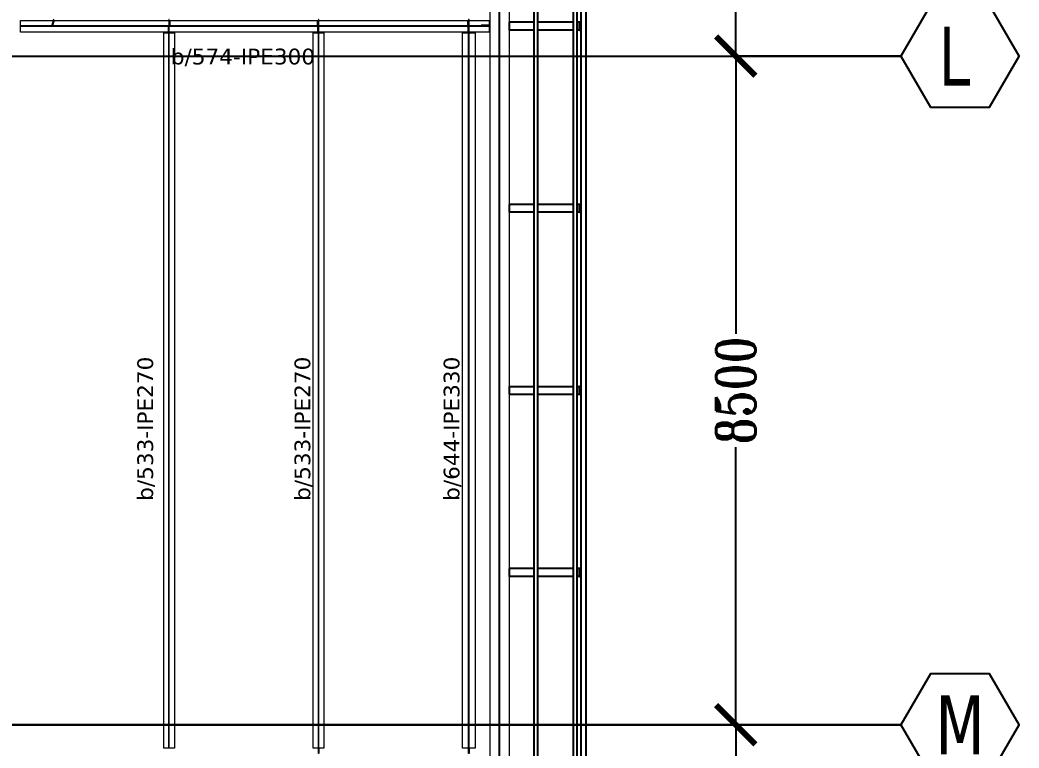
# Model space of a CAD drawing. Header units: millimetres. Extents: x -1874 to 79322, y -21218 to 33736.
# Drawn here: x 66630 to 79322, y 8205 to 17460 of the extents above; entities that cross this region are included whole.
import ezdxf
from ezdxf.enums import TextEntityAlignment as Align

# ---------------------------------------------------------------- set-up
doc = ezdxf.new("R2010")
doc.units = ezdxf.units.MM
doc.header["$LTSCALE"] = 0.9
for name, color, linetype, lineweight in [('0-1', 7, 'Continuous', 5), ('A_ALMA', 8, 'Continuous', 5), ('E_TEXTO', 3, 'Continuous', 9), ('E_VIGAS', 8, 'Continuous', 9), ('E_VIGAS-1', 5, 'Continuous', 25), ('E_VIGAS-2', 10, 'Continuous', 25), ('HCB-VIGAS', 4, 'Continuous', 15), ('VIGAS_HCB', 4, 'Continuous', 15)]:
    doc.layers.add(name, color=color, linetype=linetype, lineweight=lineweight)
for name, color, linetype in [('COTAS', 8, 'Continuous'), ('HCB-EJES', 1, 'Continuous'), ('HCB-ROTULOS', 2, 'Continuous')]:
    doc.layers.add(name, color=color, linetype=linetype)
doc.styles.add('ROMANT', font='romant.shx', dxfattribs={"width": 0.8})
doc.styles.add('VERDANA', font='verdana.ttf')
doc.dimstyles.new('1.125', dxfattribs={"dimscale": 0, "dimtxt": 500, "dimasz": 500, "dimexe": 4, "dimexo": 4, "dimgap": 15, "dimtad": 0, "dimdec": 0, "dimzin": 4, "dimdsep": 46, "dimtxsty": 'ROMANT', "dimblk": 'ARCHTICK', "dimcen": -10, "dimclrd": 256, "dimclrt": 3, "dimadec": 0, "dimazin": 0, "dimtfac": 1, "dimtdec": 0, "dimtix": 1, "dimtmove": 0, "dimatfit": 0, "dimldrblk": 'OBLIQUE', "dimfxl": 0.05, "dimtolj": 1, "dimtzin": 0, "dimarcsym": 0})

# ---------------------------------------------------------------- blocks, each defined once
blk = doc.blocks.new('EST_SFM_VIGA-METALICA-SECCION-C - EST_SFM_VIGA-METALICA-UPN100-1529792-_50_00m_N_E_-NIVEL-13 DOC')
at = {"layer": 'E_VIGAS-2'}
for p, q in [((13.831, 0.032), (-13.129, 0.032)), ((-13.047, -0.018), (13.749, -0.018))]:
    blk.add_line(p, q, dxfattribs=at)
blk = doc.blocks.new('EST_SFM_VIGA-METALICA-SECCION-C - EST_SFM_VIGA-METALICA-UPN100-1530878-_50_00m_N_E_-NIVEL-13 DOC')
at = {"layer": 'E_VIGAS-2'}
for p, q in [((14.54, 0.018), (-14.294, 0.018)), ((-14.294, -0.032), (14.54, -0.032))]:
    blk.add_line(p, q, dxfattribs=at)
blk = doc.blocks.new('EST_SFM_VIGA-METALICA-SECCION-C - EST_SFM_VIGA-METALICA-UPN160-1529890-_50_00m_N_E_-NIVEL-13 DOC')
at = {"layer": 'E_VIGAS-1'}
for p, q in [((14.442, 0.018), (-14.49, 0.018)), ((-14.485, -0.047), (14.437, -0.047))]:
    blk.add_line(p, q, dxfattribs=at)
blk = doc.blocks.new('DCTIB_CNI_EST_MOD-1A-FAC_0001_rvt-1-_50_00m_N_E_-NIVEL-13 DOC')
at = {"layer": 'E_VIGAS-1'}
for p, q in [((-6.038, 157.993), (-6.038, 158.093)), ((-5.727, 158.093), (-6.038, 158.093)), ((-5.227, 158.093), (-5.677, 158.093)), ((-5.149, 158.093), (-5.177, 158.093)), ((-5.149, 158.093), (-5.149, 157.993)), ((-5.149, 157.993), (-5.149, 158.093)), ((-5.149, 158.093), (-5.148, 158.093)), ((-5.148, 158.093), (-5.148, 158.055)), ((-5.129, 158.093), (-5.148, 158.093)), ((-5.148, 158.045), (-5.143, 158.045)), ((-5.143, 158.045), (-5.148, 158.045)), ((-5.148, 158.045), (-5.143, 158.045)), ((-5.143, 158.04), (-5.148, 158.04)), ((-5.143, 158.04), (-5.148, 158.04)), ((-5.148, 158.04), (-5.143, 158.04)), ((-5.148, 158.03), (-5.148, 157.993)), ((-5.143, 158.045), (-5.129, 158.045)), ((-5.129, 158.04), (-5.143, 158.04)), ((-5.727, 157.993), (-6.038, 157.993)), ((-5.227, 157.993), (-5.677, 157.993)), ((-5.149, 157.993), (-5.177, 157.993)), ((-5.148, 157.993), (-5.149, 157.993)), ((-5.148, 157.993), (-5.129, 157.993)), ((-6.037, 155.678), (-6.037, 155.778)), ((-5.727, 155.778), (-6.037, 155.778)), ((-5.227, 155.778), (-5.677, 155.778)), ((-5.149, 155.778), (-5.177, 155.778)), ((-5.149, 155.778), (-5.149, 155.678)), ((-5.149, 155.678), (-5.149, 155.778)), ((-5.149, 155.778), (-5.148, 155.778)), ((-5.148, 155.778), (-5.148, 155.741)), ((-5.129, 155.778), (-5.148, 155.778)), ((-5.727, 155.678), (-6.037, 155.678)), ((-5.227, 155.678), (-5.677, 155.678)), ((-5.149, 155.678), (-5.177, 155.678)), ((-5.148, 155.678), (-5.149, 155.678)), ((-5.148, 155.731), (-5.143, 155.731)), ((-5.143, 155.731), (-5.148, 155.731)), ((-5.148, 155.731), (-5.143, 155.731)), ((-5.143, 155.725), (-5.148, 155.725)), ((-5.143, 155.725), (-5.148, 155.725)), ((-5.148, 155.725), (-5.143, 155.725)), ((-5.148, 155.716), (-5.148, 155.678)), ((-5.148, 155.678), (-5.129, 155.678)), ((-5.143, 155.731), (-5.129, 155.731)), ((-5.129, 155.725), (-5.143, 155.725)), ((-6.037, 153.364), (-6.037, 153.464)), ((-6.037, 153.464), (-5.727, 153.464)), ((-5.677, 153.464), (-5.227, 153.464)), ((-5.177, 153.464), (-5.149, 153.464)), ((-5.149, 153.464), (-5.149, 153.364)), ((-5.149, 153.464), (-5.148, 153.464)), ((-5.149, 153.364), (-5.149, 153.464)), ((-5.129, 153.464), (-5.148, 153.464)), ((-5.148, 153.464), (-5.148, 153.426)), ((-6.037, 153.364), (-5.727, 153.364)), ((-5.677, 153.364), (-5.227, 153.364)), ((-5.177, 153.364), (-5.149, 153.364)), ((-5.148, 153.364), (-5.149, 153.364)), ((-5.148, 153.417), (-5.143, 153.417)), ((-5.143, 153.417), (-5.148, 153.417)), ((-5.148, 153.417), (-5.143, 153.417)), ((-5.143, 153.411), (-5.148, 153.411)), ((-5.143, 153.411), (-5.148, 153.411)), ((-5.148, 153.411), (-5.143, 153.411)), ((-5.148, 153.401), (-5.148, 153.364)), ((-5.148, 153.364), (-5.129, 153.364)), ((-5.143, 153.417), (-5.129, 153.417)), ((-5.129, 153.411), (-5.143, 153.411)), ((-6.037, 151.049), (-6.037, 151.149)), ((-5.727, 151.149), (-6.037, 151.149)), ((-5.727, 151.049), (-6.037, 151.049)), ((-5.227, 151.149), (-5.677, 151.149)), ((-5.227, 151.049), (-5.677, 151.049)), ((-5.149, 151.149), (-5.177, 151.149)), ((-5.149, 151.049), (-5.177, 151.049)), ((-5.149, 151.149), (-5.149, 151.049)), ((-5.149, 151.049), (-5.149, 151.149)), ((-5.149, 151.149), (-5.148, 151.149)), ((-5.148, 151.049), (-5.149, 151.049)), ((-5.148, 151.149), (-5.148, 151.112)), ((-5.129, 151.149), (-5.148, 151.149)), ((-5.148, 151.102), (-5.143, 151.102)), ((-5.143, 151.102), (-5.148, 151.102)), ((-5.148, 151.102), (-5.143, 151.102)), ((-5.143, 151.097), (-5.148, 151.097)), ((-5.143, 151.097), (-5.148, 151.097)), ((-5.148, 151.097), (-5.143, 151.097)), ((-5.148, 151.087), (-5.148, 151.049)), ((-5.148, 151.049), (-5.129, 151.049)), ((-5.143, 151.102), (-5.129, 151.102)), ((-5.129, 151.097), (-5.143, 151.097))]:
    blk.add_line(p, q, dxfattribs=at)
for points, knots in [([(-5.148, 158.055), (-5.148, 158.054), (-5.148, 158.053), (-5.147, 158.051), (-5.147, 158.049), (-5.146, 158.047), (-5.145, 158.046), (-5.143, 158.045), (-5.143, 158.045)], [0, 0, 0, 0, 0.142857, 0.285714, 0.428571, 0.571429, 0.785714, 1, 1, 1, 1]), ([(-5.143, 158.04), (-5.143, 158.04), (-5.144, 158.04), (-5.145, 158.039), (-5.146, 158.038), (-5.147, 158.037), (-5.147, 158.035), (-5.147, 158.034), (-5.148, 158.033), (-5.148, 158.031), (-5.148, 158.03)], [0, 0, 0, 0, 0.142857, 0.285714, 0.428571, 0.571429, 0.678571, 0.732143, 0.785714, 1, 1, 1, 1]), ([(-5.148, 155.741), (-5.148, 155.74), (-5.148, 155.738), (-5.147, 155.736), (-5.147, 155.734), (-5.146, 155.732), (-5.145, 155.731), (-5.143, 155.731), (-5.143, 155.731)], [0, 0, 0, 0, 0.142857, 0.285714, 0.428571, 0.571429, 0.785714, 1, 1, 1, 1]), ([(-5.143, 155.725), (-5.143, 155.725), (-5.144, 155.725), (-5.145, 155.725), (-5.146, 155.724), (-5.147, 155.722), (-5.147, 155.721), (-5.147, 155.72), (-5.148, 155.718), (-5.148, 155.717), (-5.148, 155.716)], [0, 0, 0, 0, 0.142857, 0.285714, 0.428571, 0.571429, 0.678571, 0.732143, 0.785714, 1, 1, 1, 1]), ([(-5.148, 153.426), (-5.148, 153.426), (-5.148, 153.424), (-5.147, 153.422), (-5.147, 153.42), (-5.146, 153.418), (-5.145, 153.417), (-5.143, 153.417), (-5.143, 153.417)], [0, 0, 0, 0, 0.142857, 0.285714, 0.428571, 0.571429, 0.785714, 1, 1, 1, 1]), ([(-5.143, 153.411), (-5.143, 153.411), (-5.144, 153.411), (-5.145, 153.41), (-5.146, 153.409), (-5.147, 153.408), (-5.147, 153.406), (-5.147, 153.405), (-5.148, 153.404), (-5.148, 153.402), (-5.148, 153.401)], [0, 0, 0, 0, 0.142857, 0.285714, 0.428571, 0.571429, 0.678571, 0.732143, 0.785714, 1, 1, 1, 1]), ([(-5.148, 151.112), (-5.148, 151.111), (-5.148, 151.11), (-5.147, 151.107), (-5.147, 151.105), (-5.146, 151.104), (-5.145, 151.102), (-5.143, 151.102), (-5.143, 151.102)], [0, 0, 0, 0, 0.142857, 0.285714, 0.428571, 0.571429, 0.785714, 1, 1, 1, 1]), ([(-5.143, 151.097), (-5.143, 151.097), (-5.144, 151.096), (-5.145, 151.096), (-5.146, 151.095), (-5.147, 151.093), (-5.147, 151.092), (-5.147, 151.091), (-5.148, 151.089), (-5.148, 151.088), (-5.148, 151.087)], [0, 0, 0, 0, 0.142857, 0.285714, 0.428571, 0.571429, 0.678571, 0.732143, 0.785714, 1, 1, 1, 1])]:
    blk.add_open_spline(points, degree=3, knots=knots, dxfattribs=at)
for name, p, rotation in [('EST_SFM_VIGA-METALICA-SECCION-C - EST_SFM_VIGA-METALICA-UPN100-1530878-_50_00m_N_E_-NIVEL-13 DOC', (-5.195, 153.535), 270), ('EST_SFM_VIGA-METALICA-SECCION-C - EST_SFM_VIGA-METALICA-UPN160-1529890-_50_00m_N_E_-NIVEL-13 DOC', (-5.082, 153.388), 269.9999999999999), ('EST_SFM_VIGA-METALICA-SECCION-C - EST_SFM_VIGA-METALICA-UPN100-1529792-_50_00m_N_E_-NIVEL-13 DOC', (-5.709, 153.763), 270.0000000000001)]:
    blk.add_blockref(name, p, dxfattribs=dict(at, rotation=rotation))
blk = doc.blocks.new('_ArchTick')
at = {"color": 0, "linetype": 'ByBlock', "const_width": 0.15}
blk.add_lwpolyline([(-0.5, -0.5), (0.5, 0.5)], dxfattribs=at)
blk = doc.blocks.new('*D35')
at = {"layer": 'COTAS', "color": 0, "lineweight": -2, "transparency": 16777216}
for p, q in [((77818, 25500), (75720, 25500)), ((77818, 17000), (75720, 17000))]:
    blk.add_line(p, q, dxfattribs=at)
at = {"layer": 'COTAS', "lineweight": -2, "transparency": 16777216}
for p, q in [((75724, 25500), (75724, 21970)), ((75724, 17000), (75724, 20530))]:
    blk.add_line(p, q, dxfattribs=at)
at = {"layer": 'Defpoints', "color": 0, "transparency": 16777216}
for p in [(75724, 25500), (77822, 25500), (77822, 17000)]:
    blk.add_point(p, dxfattribs=at)
at = {"layer": 'COTAS', "lineweight": -2, "transparency": 16777216, "xscale": 500, "yscale": 500, "zscale": 500}
for p, rotation in [((75724, 25500), 90), ((75724, 17000), 270)]:
    blk.add_blockref('_ArchTick', p, dxfattribs=dict(at, rotation=rotation))
at = {"layer": 'COTAS', "color": 3, "transparency": 16777216, "insert": (75724, 21250), "char_height": 500, "attachment_point": 5, "rotation": 90, "style": 'ROMANT'}
blk.add_mtext('\\A1;8500', dxfattribs=at)
blk = doc.blocks.new('_Oblique')
at = {"color": 0, "linetype": 'ByBlock', "lineweight": -2}
blk.add_line((-0.5, -0.5), (0.5, 0.5), dxfattribs=at)
blk = doc.blocks.new('*D36')
at = {"layer": 'COTAS', "color": 0, "lineweight": -2, "transparency": 16777216}
for p, q in [((77818, 17000), (75720, 17000)), ((77818, 8500), (75720, 8500))]:
    blk.add_line(p, q, dxfattribs=at)
at = {"layer": 'COTAS', "lineweight": -2, "transparency": 16777216}
for p, q in [((75724, 17000), (75724, 13470)), ((75724, 8500), (75724, 12030))]:
    blk.add_line(p, q, dxfattribs=at)
at = {"layer": 'Defpoints', "color": 0, "transparency": 16777216}
for p in [(77822, 17000), (75724, 8500), (77822, 8500)]:
    blk.add_point(p, dxfattribs=at)
at = {"layer": 'COTAS', "lineweight": -2, "transparency": 16777216, "xscale": 500, "yscale": 500, "zscale": 500}
for p, rotation in [((75724, 17000), 90), ((75724, 8500), 270)]:
    blk.add_blockref('_ArchTick', p, dxfattribs=dict(at, rotation=rotation))
at = {"layer": 'COTAS', "color": 3, "transparency": 16777216, "insert": (75724, 12750), "char_height": 500, "attachment_point": 5, "rotation": 90, "style": 'ROMANT'}
blk.add_mtext('\\A1;8500', dxfattribs=at)
blk = doc.blocks.new('*D37')
at = {"layer": 'COTAS', "color": 0, "lineweight": -2, "transparency": 16777216}
for p, q in [((77818, 8500), (75720, 8500)), ((77818, 0), (75720, 0))]:
    blk.add_line(p, q, dxfattribs=at)
at = {"layer": 'COTAS', "lineweight": -2, "transparency": 16777216}
for p, q in [((75724, 8500), (75724, 4970)), ((75724, 0), (75724, 3530))]:
    blk.add_line(p, q, dxfattribs=at)
at = {"layer": 'Defpoints', "color": 0, "transparency": 16777216}
for p in [(75724, 8500), (77822, 8500), (77822, 0)]:
    blk.add_point(p, dxfattribs=at)
at = {"layer": 'COTAS', "lineweight": -2, "transparency": 16777216, "xscale": 500, "yscale": 500, "zscale": 500}
for p, rotation in [((75724, 8500), 90), ((75724, 0), 270)]:
    blk.add_blockref('_ArchTick', p, dxfattribs=dict(at, rotation=rotation))
at = {"layer": 'COTAS', "color": 3, "transparency": 16777216, "insert": (75724, 4250), "char_height": 500, "attachment_point": 5, "rotation": 90, "style": 'ROMANT'}
blk.add_mtext('\\A1;8500', dxfattribs=at)

msp = doc.modelspace()

# ---------------------------------------------------------------- linework, layer by layer
at = {"layer": 'A_ALMA'}
for p, q in [((72589.8, 17383.8), (66635, 17383.8)), ((72589.8, 17376.7), (66635, 17376.7)), ((68520.7, 8205.2), (68520.7, 17295.2)), ((68527.3, 8205.2), (68527.3, 17295.2)), ((70420.7, 8205.2), (70420.7, 17295.2)), ((70427.3, 8205.2), (70427.3, 17295.2)), ((72327.9, 8207.7), (72327.9, 17295.3)), ((72335.4, 8207.7), (72335.4, 17295.3))]:
    msp.add_line(p, q, dxfattribs=at)
at = {"layer": 'E_VIGAS'}
msp.add_lwpolyline([(72599.8, 235), (72849.8, 235), (72849.8, 25265), (72599.8, 25265)], close=True, dxfattribs=at)
at = {"layer": 'HCB-EJES'}
for p, q in [((72723.8, -5780.2), (72723.8, 31280.5)), ((-374.5, 17000), (77822.1, 17000))]:
    msp.add_line(p, q, dxfattribs=at)
msp.add_lwpolyline([(77822.1, 8500), (-374.5, 8500), (77822.1, 8500)], dxfattribs=at)
at = {"layer": 'HCB-ROTULOS'}
for points in [[(78197.1, 16350.5), (78947.1, 16350.5), (79322.1, 17000), (78947.1, 17649.5), (78197.1, 17649.5), (77822.1, 17000)], [(78197.1, 7850.5), (78947.1, 7850.5), (79322.1, 8500), (78947.1, 9149.5), (78197.1, 9149.5), (77822.1, 8500)]]:
    msp.add_lwpolyline(points, close=True, dxfattribs=at)
at = {"layer": 'HCB-VIGAS'}
for points in [[(67062.3, 17462.7), (67055.5, 17464.8), (67034.8, 17397.3), (67041.6, 17395.3)], [(67044.9, 17383.8), (67038.6, 17385.7), (67059.4, 17453.1), (67065.7, 17451.2)], [(68527.3, 17465.2), (68520.7, 17465.2), (68520.7, 17393.8), (68527.3, 17393.8)], [(68533.9, 17383.8), (68527.3, 17383.8), (68527.3, 17455.2), (68533.9, 17455.2)], [(70420.7, 17383.8), (70410.7, 17383.8), (70410.7, 17455.2), (70420.7, 17455.2)], [(70427.3, 17465.2), (70420.7, 17465.2), (70420.7, 17393.8), (70427.3, 17393.8)], [(72327.9, 17383.8), (72317.9, 17383.8), (72317.9, 17455.2), (72327.9, 17455.2)], [(72335.4, 17465.3), (72327.9, 17465.3), (72327.9, 17393.8), (72335.4, 17393.8)], [(72489.8, 17383.8), (72589.8, 17383.8), (72589.8, 17393.8), (72489.8, 17393.8)], [(68520.7, 17376.7), (68510.7, 17376.7), (68510.7, 17305.2), (68520.7, 17305.2)], [(68520.7, 17295.2), (68527.3, 17295.2), (68527.3, 17366.7), (68520.7, 17366.7)], [(70420.7, 17376.7), (70410.7, 17376.7), (70410.7, 17305.2), (70420.7, 17305.2)], [(70420.7, 17295.2), (70427.3, 17295.2), (70427.3, 17366.7), (70420.7, 17366.7)], [(72327.9, 17376.7), (72317.9, 17376.7), (72317.9, 17305.2), (72327.9, 17305.2)], [(72327.9, 17295.3), (72335.4, 17295.2), (72335.4, 17366.7), (72327.9, 17366.7)], [(70420.7, 8205.2), (70427.3, 8205.2), (70427.3, 8133.7), (70420.7, 8133.7)], [(72327.9, 8205.1), (72335.4, 8205.2), (72335.4, 8133.7), (72327.9, 8133.7)]]:
    msp.add_lwpolyline(points, close=True, dxfattribs=at)
at = {"layer": 'VIGAS_HCB'}
for points in [[(66635, 17455.2), (72589.8, 17455.2), (72589.8, 17305.2), (66635, 17305.2)], [(68456.5, 17295.2), (68591.5, 17295.2), (68591.5, 8205.2), (68456.5, 8205.2)], [(70356.5, 17295.2), (70491.5, 17295.2), (70491.5, 8205.2), (70356.5, 8205.2)], [(72411.6, 8205.2), (72251.6, 8205.2), (72251.6, 17295.2), (72411.6, 17295.2)]]:
    msp.add_lwpolyline(points, close=True, dxfattribs=at)

# ---------------------------------------------------------------- block references
at = {"layer": '0-1', "xscale": 999.9999999999866, "yscale": 999.9999999999866, "zscale": 999.9999999999866}
msp.add_blockref('DCTIB_CNI_EST_MOD-1A-FAC_0001_rvt-1-_50_00m_N_E_-NIVEL-13 DOC', (78885.9, -140662.4), dxfattribs=at)

# ---------------------------------------------------------------- texts
at = {"layer": 'E_TEXTO', "insert": (68546.4, 17095.2), "char_height": 200, "width": 1206.139, "attachment_point": 1, "style": 'VERDANA'}
msp.add_mtext('b/574-IPE300', dxfattribs=at)
at = {"layer": 'E_TEXTO', "char_height": 200, "width": 1206.139, "attachment_point": 1, "rotation": 90, "style": 'VERDANA'}
for s, insert in [('b/533-IPE270', (68120.7, 11347.4)), ('b/533-IPE270', (70117.7, 11347.4)), ('b/644-IPE330', (72012.8, 11347.4))]:
    msp.add_mtext(s, dxfattribs=dict(at, insert=insert))
at = {"layer": 'HCB-ROTULOS', "color": 4, "style": 'VERDANA', "width": 0.7}
for s, p in [('L', (78501.6, 17000)), ('M', (78572.1, 8500))]:
    msp.add_text(s, height=750, dxfattribs=at).set_placement(p, align=Align.MIDDLE_CENTER)

# ---------------------------------------------------------------- dimensions: what is measured, and where the dimension line sits
at = {"layer": 'COTAS'}
for base, p1, p2, angle, picture, middle in [((75723.8, 25500), (77822.1, 17000), (77822.1, 25500), 270, '*D35', (75723.8, 21250)), ((75723.8, 8500), (77822.1, 17000), (77822.1, 8500), 90, '*D36', (75723.8, 12750)), ((75723.8, 8500), (77822.1, 0), (77822.1, 8500), 270, '*D37', (75723.8, 4250))]:
    dim = msp.add_linear_dim(base=base, p1=p1, p2=p2, angle=angle, dimstyle='1.125', override={"dimscale": 1}, dxfattribs=at)
    dim.commit()
    dim.dimension.update_dxf_attribs({"geometry": picture, "text_midpoint": middle})

doc.saveas('drawing.dxf')
